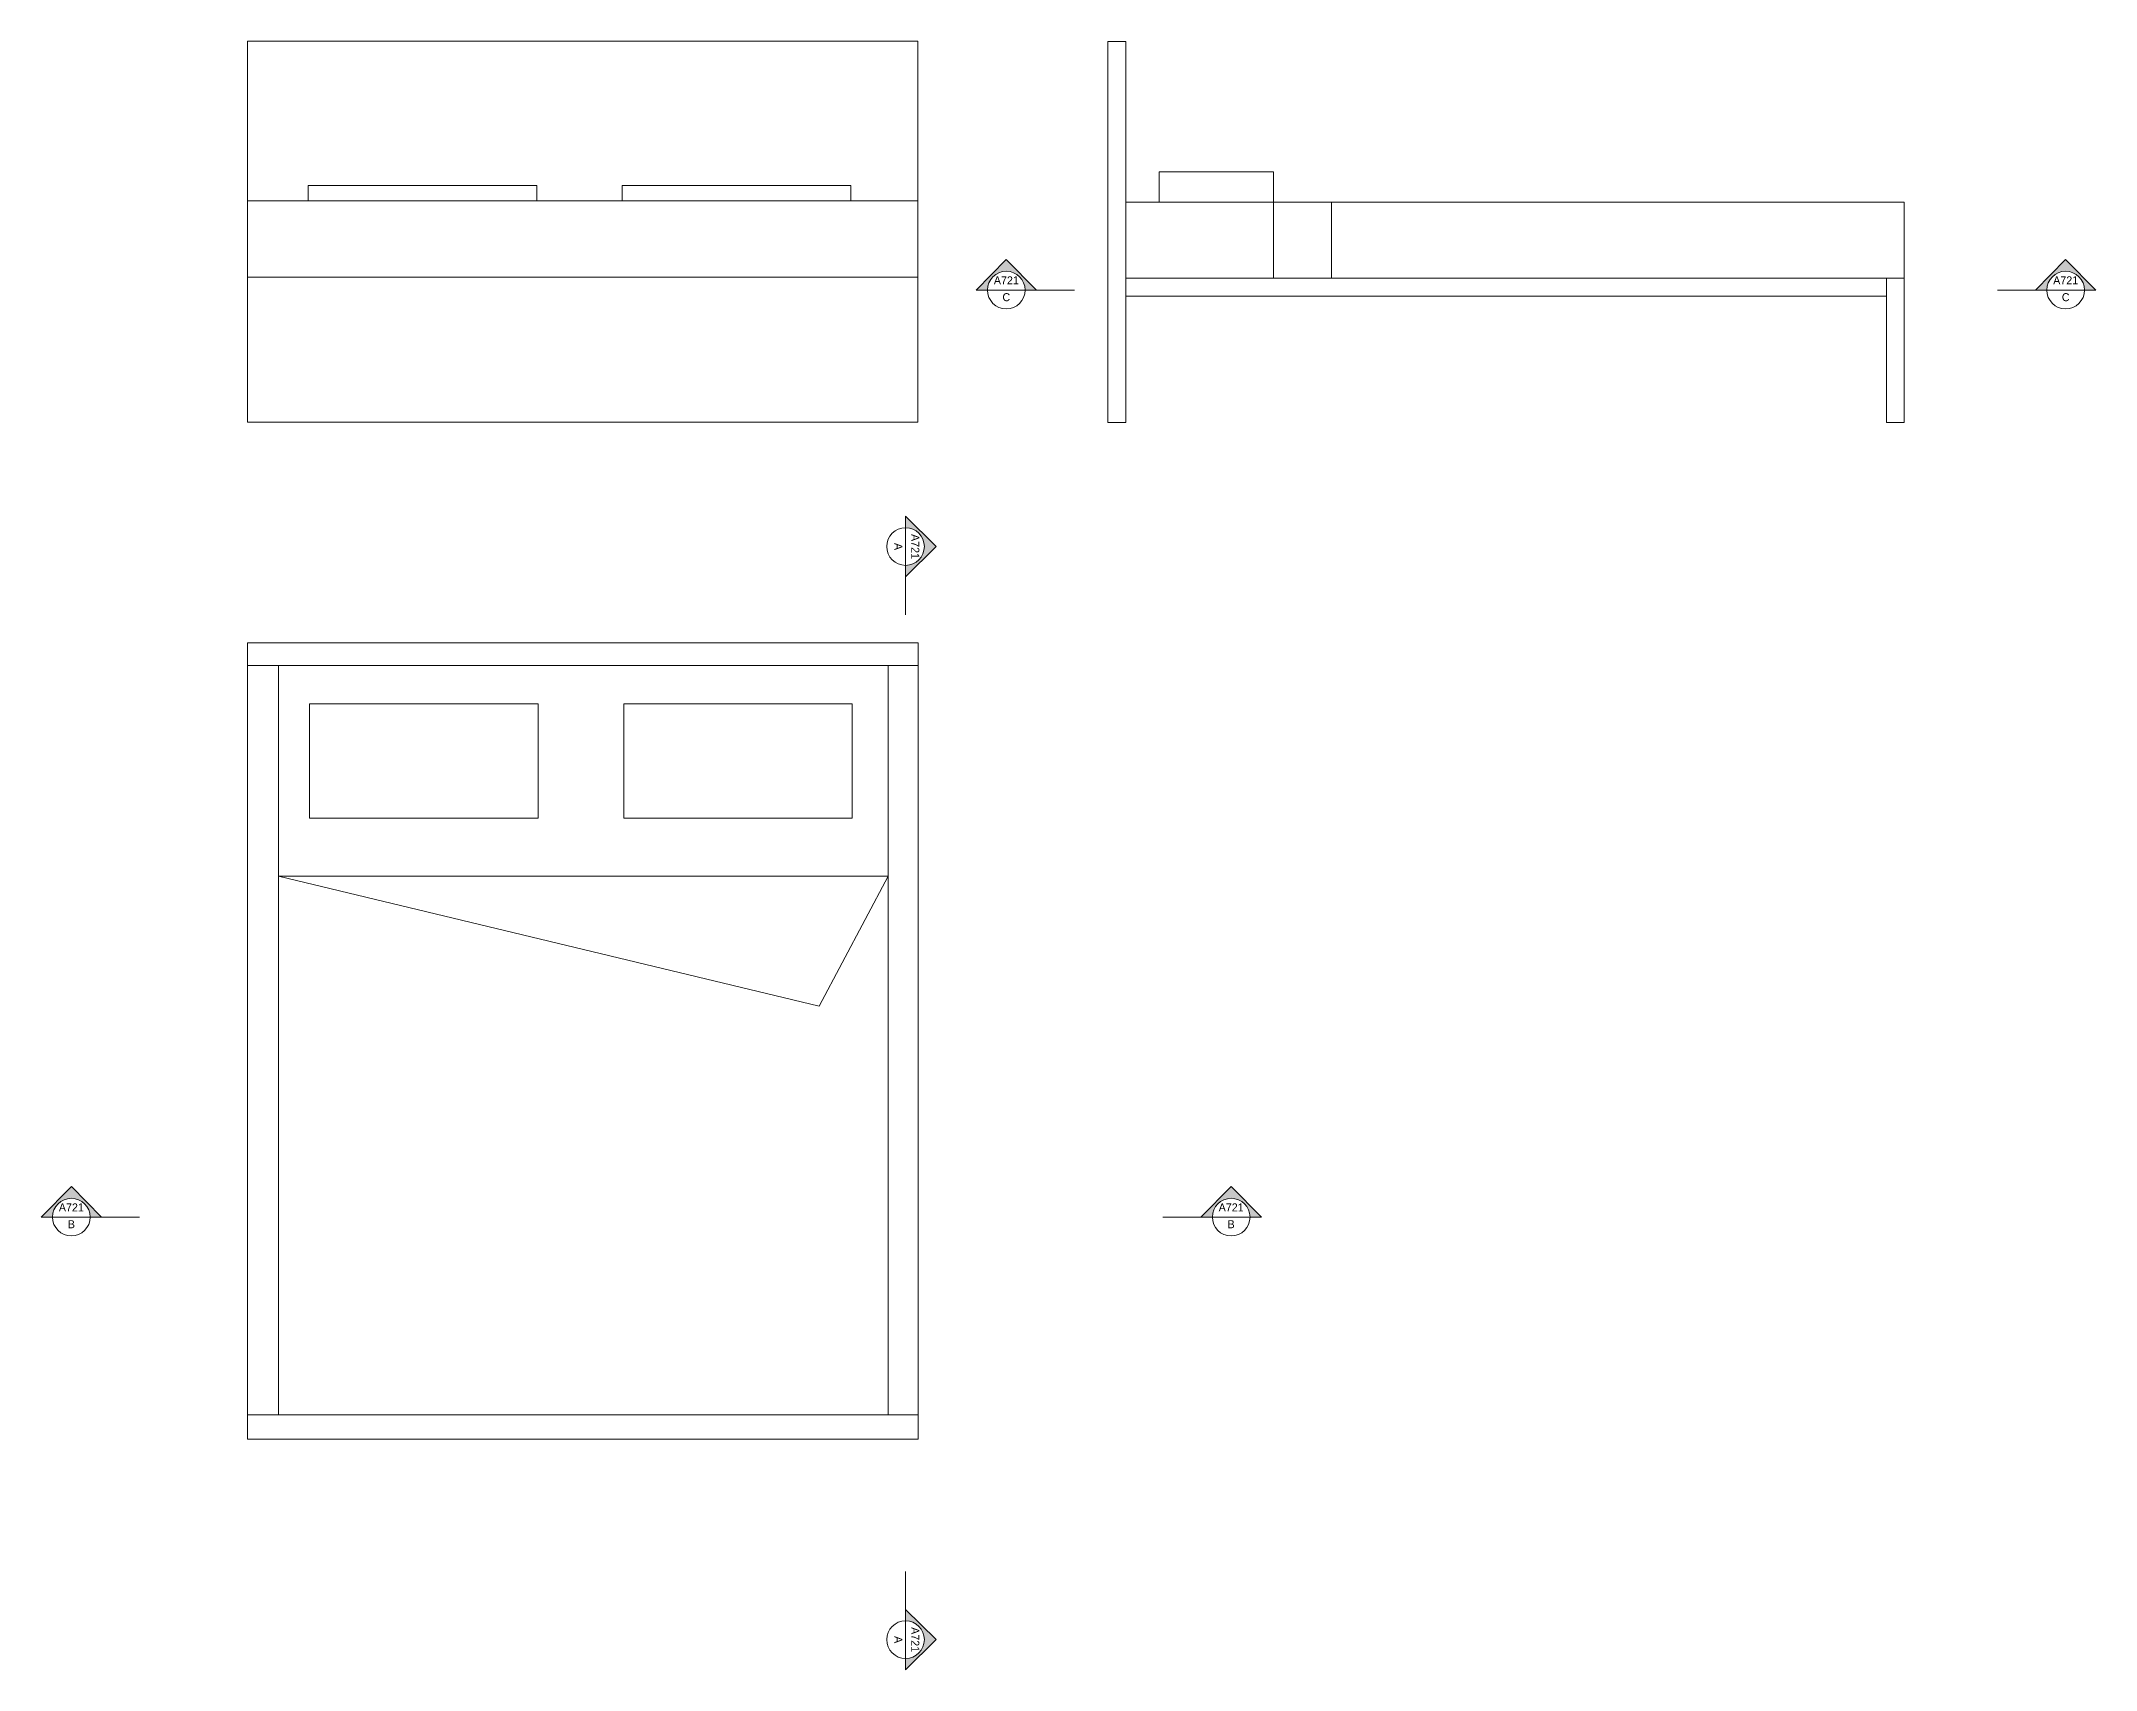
# Model space of a CAD drawing. Header units: millimetres. Extents: x 3542 to 25387, y 4250 to 11307.
# Drawn here: x 19994 to 25387, y 4250 to 8525 of the extents above; entities that cross this region are included whole.
import ezdxf
from ezdxf.enums import TextEntityAlignment as Align

# ---------------------------------------------------------------- set-up
doc = ezdxf.new("R2010")
doc.units = ezdxf.units.MM
doc.layers.add('A-ANNO-SYMB', color=3, linetype='Continuous', lineweight=18)
doc.layers.add('A-ELEV-MBE', color=7, linetype='Continuous', lineweight=18)

# ---------------------------------------------------------------- blocks, each defined once
blk = doc.blocks.new('SYMBOL')
at = {"layer": 'A-ANNO-SYMB', "linetype": 'Continuous', "lineweight": 20}
h = blk.add_hatch(color=256, dxfattribs=at)
h.dxf.hatch_style = 1
h.paths.add_polyline_path([(11.206, 4.948), (11.316, 4.948, -1), (11.678, 4.948), (11.788, 4.948), (11.497, 5.241)])
at = {"linetype": 'Continuous', "lineweight": 20}
blk.add_line((11.316, 4.948), (11.678, 4.948), dxfattribs=at)
at = {"layer": 'A-ANNO-SYMB', "linetype": 'Continuous', "lineweight": 20}
for p, q in [((11.206, 4.948), (11.497, 5.241)), ((11.788, 4.948), (11.497, 5.241)), ((11.316, 4.948), (11.206, 4.948)), ((11.678, 4.948), (11.788, 4.948))]:
    blk.add_line(p, q, dxfattribs=at)
blk.add_circle((11.497, 4.948), 0.181, dxfattribs=at)
for tag, p in [('TAVOLA', (11.497, 5.08)), ('SEZIONE', (11.497, 4.918))]:
    blk.add_attdef(tag, text='', height=0.1, dxfattribs=at).set_placement(p, align=Align.TOP_CENTER)

msp = doc.modelspace()

# ---------------------------------------------------------------- linework, layer by layer
at = {"layer": 'A-ANNO-SYMB'}
for p, q in [((22706.6, 7871.9), (22606.7, 7871.9)), ((25128.6, 7871.9), (25228.6, 7871.9)), ((22262.8, 7019.3), (22262.8, 7119.2)), ((20252.4, 5438.3), (20152.4, 5438.3)), ((22938.1, 5438.3), (23038.1, 5438.3)), ((22262.8, 4508.4), (22262.8, 4408.4))]:
    msp.add_line(p, q, dxfattribs=at)
at = {"layer": 'A-ELEV-MBE'}
for p, q in [((20535.1, 8525.5), (20535.1, 7525.5)), ((22295.1, 8525.5), (20535.1, 8525.5)), ((22295.1, 7525.5), (22295.1, 8525.5)), ((20535.1, 7525.5), (22295.1, 7525.5)), ((20535.7, 6945.5), (20535.7, 4855.5)), ((22295.7, 6945.5), (20535.7, 6945.5)), ((22295.7, 4855.5), (22295.7, 6945.5)), ((20617.2, 6885.9), (20535.7, 6885.9)), ((22217.2, 6885.9), (22295.7, 6885.9)), ((20617.2, 6333.2), (22217.2, 6333.2)), ((20617.2, 6333.2), (22036.4, 5992.3)), ((22036.4, 5992.3), (22217.2, 6333.2)), ((20617.2, 4919.3), (20535.7, 4919.3)), ((22217.2, 4919.3), (22295.7, 4919.3)), ((20535.7, 4855.5), (22295.7, 4855.5))]:
    msp.add_line(p, q, dxfattribs=at)
for points in [[(22794.1, 7524.2), (22794.1, 8524.2), (22840.9, 8524.2), (22840.9, 7524.2)], [(20694.7, 8106.4), (21294.7, 8106.4), (21294.7, 8146.8), (20694.7, 8146.8)], [(21519.2, 8106.4), (22119.2, 8106.4), (22119.2, 8146.8), (21519.2, 8146.8)], [(22928.4, 8103), (22928.4, 8182.3), (23228.4, 8182.3), (23228.4, 8103)], [(20535.1, 7905.5), (22294.6, 7905.5), (22294.6, 8106.4), (20535.1, 8106.4)], [(24883.7, 7903), (24883.7, 8103), (22840.9, 8103), (22840.9, 7903)], [(23228.4, 8103), (23228.4, 7903), (23381, 7903), (23381, 8103)], [(20535.1, 7525.5), (22295.1, 7525.5), (22295.1, 7905.5), (20535.1, 7905.5)], [(24837.3, 7856.3), (22840.9, 7856.3), (22840.9, 7903), (24837.3, 7903)], [(24837.3, 7524.2), (24837.3, 7903), (24884.1, 7903), (24884.1, 7524.2)], [(20617.2, 6885.9), (20617.2, 4919.3), (22217.2, 4919.3), (22217.2, 6885.9)], [(20698.3, 6485.8), (21298.3, 6485.8), (21298.3, 6785.8), (20698.3, 6785.8)], [(21522.9, 6485.8), (22122.9, 6485.8), (22122.9, 6785.8), (21522.9, 6785.8)]]:
    msp.add_lwpolyline(points, close=True, dxfattribs=at)

# ---------------------------------------------------------------- block references
at = {"layer": 'A-ANNO-SYMB'}
ref = msp.add_blockref('SYMBOL', (19388.4, 6520.9), dxfattribs=dict(at, xscale=273.0154898772732, yscale=273.0154898772732, zscale=273.0154898772732))
ref.add_attrib('SEZIONE', 'C', dxfattribs={"layer": '0', "linetype": 'Continuous', "lineweight": 20, "height": 21}).set_placement((22527.3, 7863.7), align=Align.TOP_CENTER)
ref.add_attrib('TAVOLA', 'A721', dxfattribs={"layer": '0', "linetype": 'Continuous', "lineweight": 20, "height": 21}).set_placement((22527.3, 7907.9), align=Align.TOP_CENTER)
ref = msp.add_blockref('SYMBOL', (28446.8, 6520.9), dxfattribs=dict(at, xscale=-273.0154898772732, yscale=273.0154898772732, zscale=273.0154898772732))
ref.add_attrib('SEZIONE', 'C', dxfattribs={"layer": '0', "linetype": 'Continuous', "lineweight": 20, "height": 21}).set_placement((25308, 7863.7), align=Align.TOP_CENTER)
ref.add_attrib('TAVOLA', 'A721', dxfattribs={"layer": '0', "linetype": 'Continuous', "lineweight": 20, "height": 21}).set_placement((25308, 7907.9), align=Align.TOP_CENTER)
ref = msp.add_blockref('SYMBOL', (20911.9, 10337.5), dxfattribs=dict(at, xscale=273.0154898772732, yscale=273.0154898772732, zscale=273.0154898772732, rotation=270))
ref.add_attrib('SEZIONE', 'A', dxfattribs={"layer": '0', "linetype": 'Continuous', "lineweight": 20, "height": 21, "rotation": 270}).set_placement((22254.6, 7198.6), align=Align.TOP_CENTER)
ref.add_attrib('TAVOLA', 'A721', dxfattribs={"layer": '0', "linetype": 'Continuous', "lineweight": 20, "height": 21, "rotation": 270}).set_placement((22298.8, 7198.6), align=Align.TOP_CENTER)
ref = msp.add_blockref('SYMBOL', (16934.2, 4087.4), dxfattribs=dict(at, xscale=273.0154898772732, yscale=273.0154898772732, zscale=273.0154898772732))
ref.add_attrib('SEZIONE', 'B', dxfattribs={"layer": '0', "linetype": 'Continuous', "lineweight": 20, "height": 21}).set_placement((20073.1, 5430.1), align=Align.TOP_CENTER)
ref.add_attrib('TAVOLA', 'A721', dxfattribs={"layer": '0', "linetype": 'Continuous', "lineweight": 20, "height": 21}).set_placement((20073.1, 5474.3), align=Align.TOP_CENTER)
ref = msp.add_blockref('SYMBOL', (26256.4, 4087.4), dxfattribs=dict(at, xscale=-273.0154898772732, yscale=273.0154898772732, zscale=273.0154898772732))
ref.add_attrib('SEZIONE', 'B', dxfattribs={"layer": '0', "linetype": 'Continuous', "lineweight": 20, "height": 21}).set_placement((23117.5, 5430.1), align=Align.TOP_CENTER)
ref.add_attrib('TAVOLA', 'A721', dxfattribs={"layer": '0', "linetype": 'Continuous', "lineweight": 20, "height": 21}).set_placement((23117.5, 5474.3), align=Align.TOP_CENTER)
ref = msp.add_blockref('SYMBOL', (20911.9, 1190.2), dxfattribs=dict(at, xscale=-273.0154898772732, yscale=273.0154898772732, zscale=273.0154898772732, rotation=270))
ref.add_attrib('SEZIONE', 'A', dxfattribs={"layer": '0', "linetype": 'Continuous', "lineweight": 20, "height": 21, "rotation": 270}).set_placement((22254.6, 4329.1), align=Align.TOP_CENTER)
ref.add_attrib('TAVOLA', 'A721', dxfattribs={"layer": '0', "linetype": 'Continuous', "lineweight": 20, "height": 21, "rotation": 270}).set_placement((22298.8, 4329.1), align=Align.TOP_CENTER)

doc.saveas('drawing.dxf')
